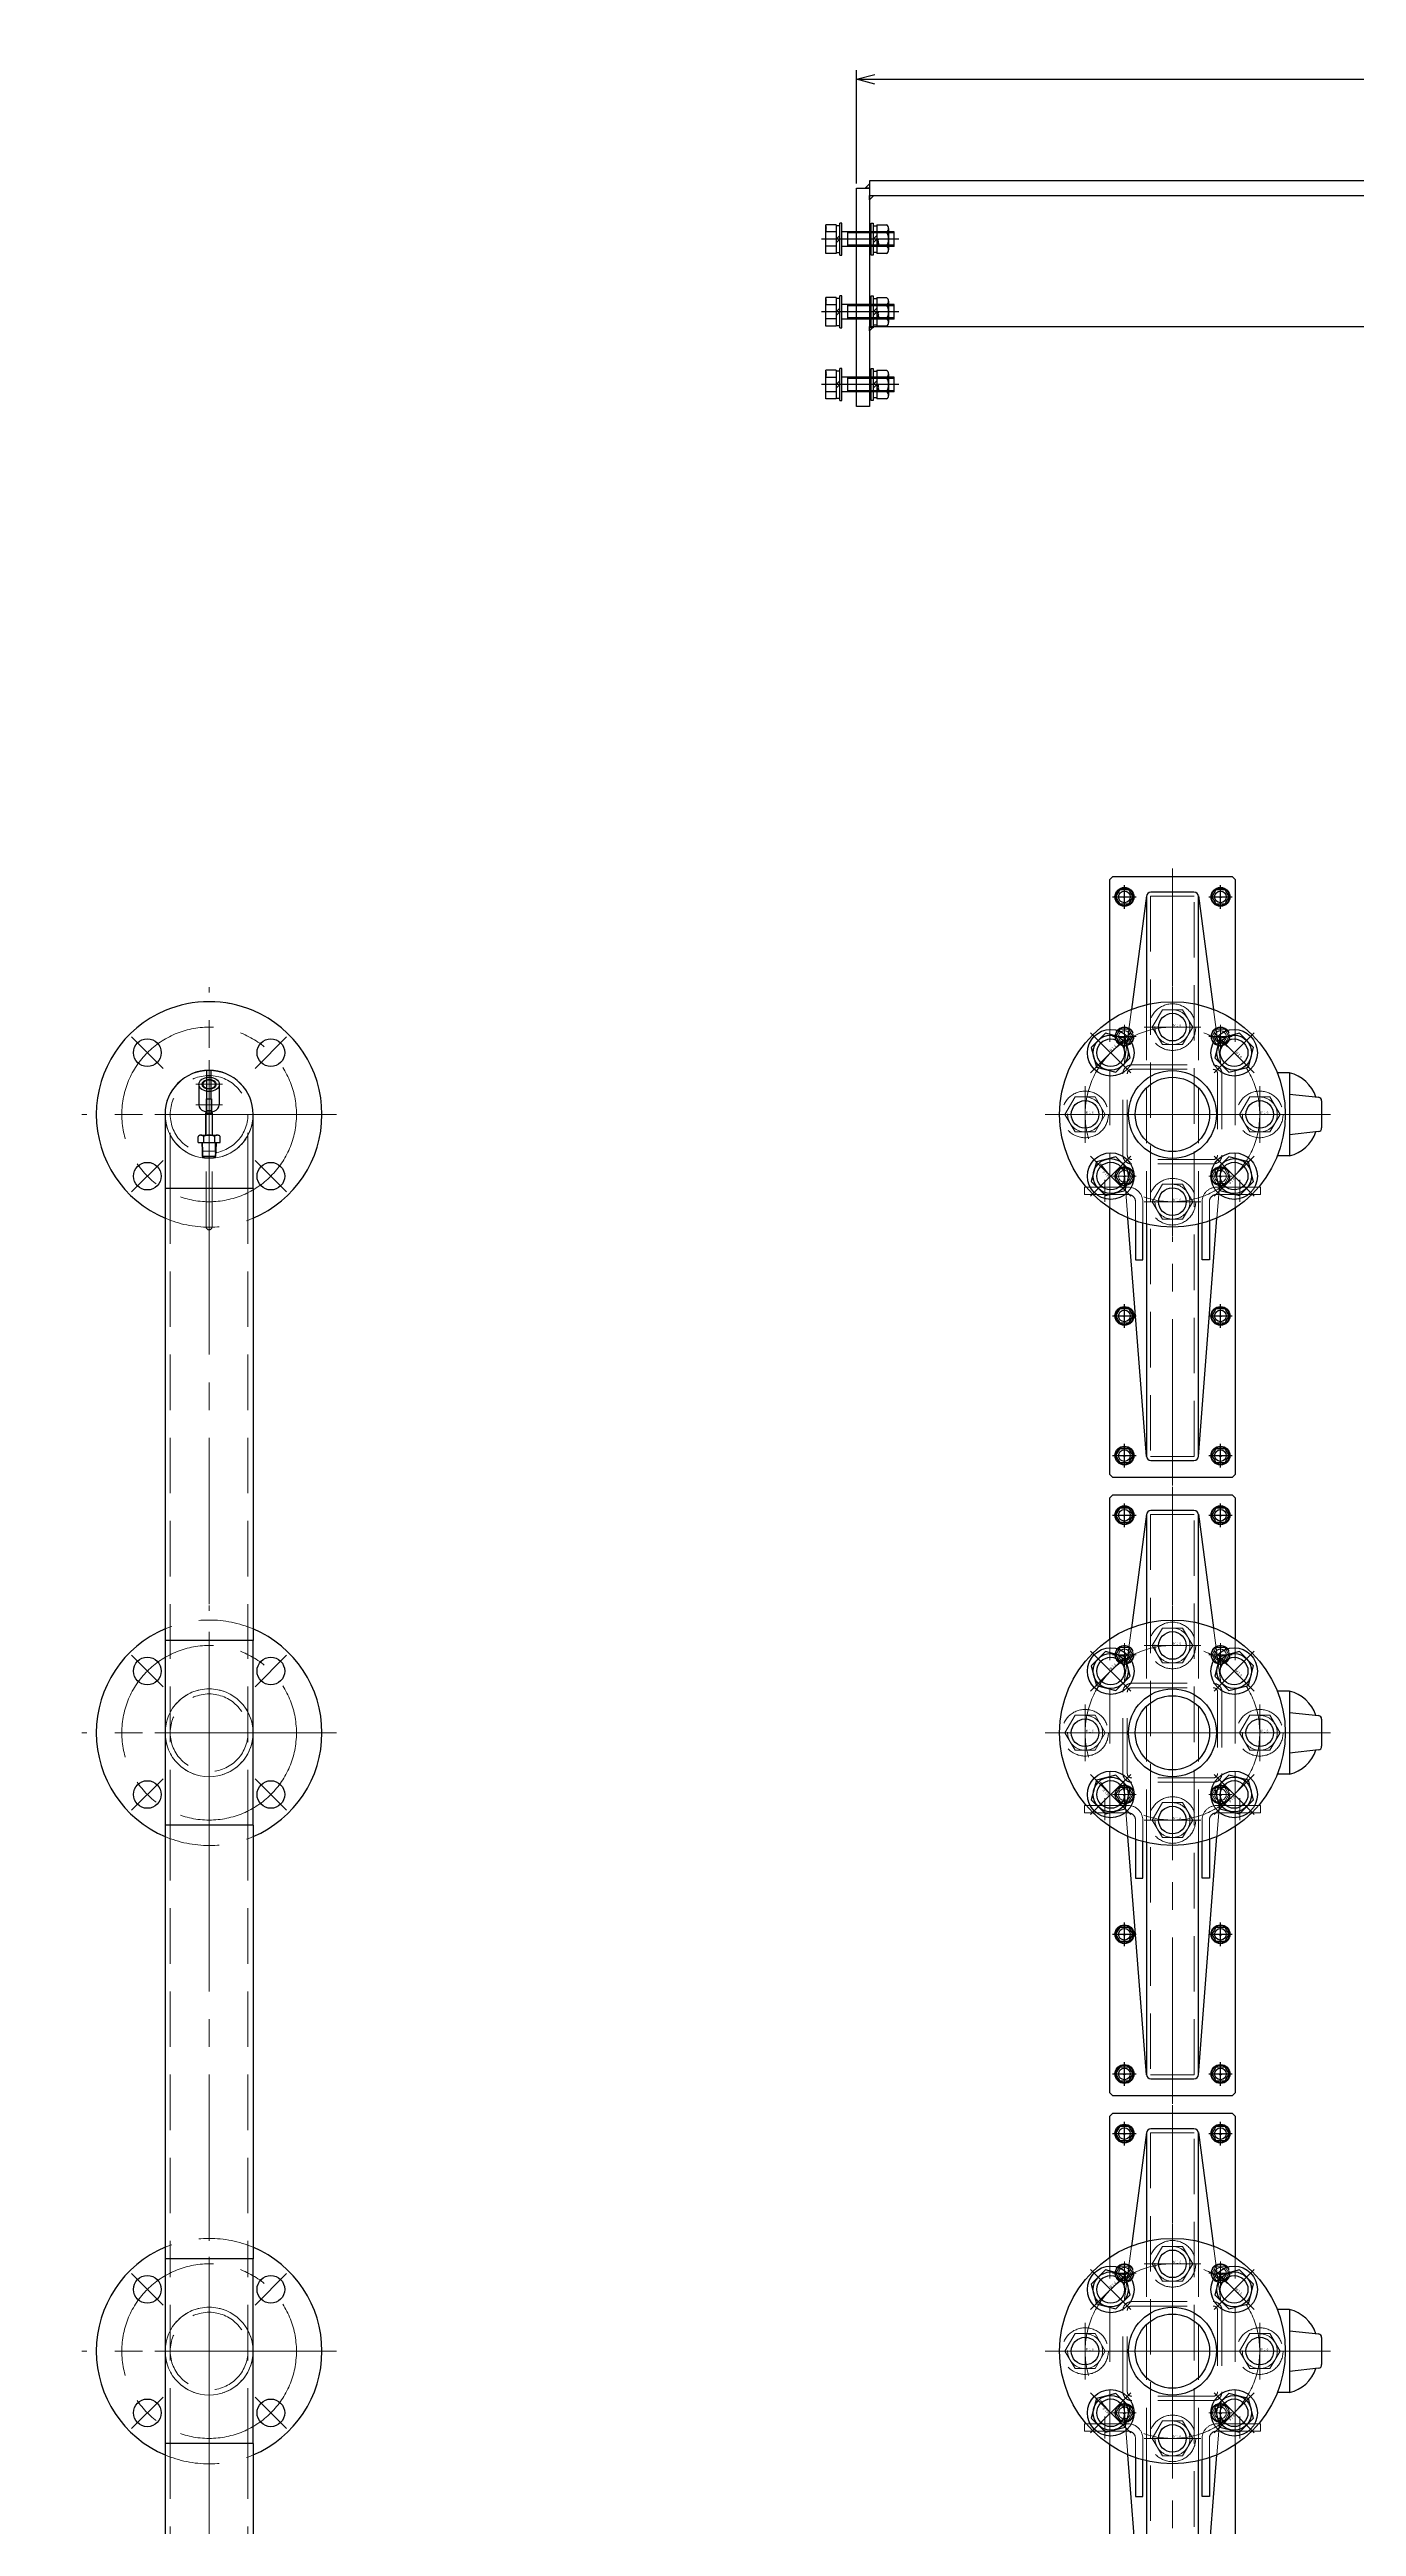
# Model space of a CAD drawing. Header units: millimetres. Extents: x -16130 to 36813, y -8099 to 27484.
# Drawn here: x 13394 to 14292, y 19911 to 21613 of the extents above; entities that cross this region are included whole.
import ezdxf

# ---------------------------------------------------------------- set-up
doc = ezdxf.new("R2010")
doc.units = ezdxf.units.MM
doc.header["$LTSCALE"] = 6
doc.header["$PDMODE"] = 99
doc.header["$PDSIZE"] = 1
doc.linetypes.add('CENTER2', pattern=[28.575, 19.05, -3.175, 3.175, -3.175])
doc.linetypes.add('HIDDEN', pattern=[9.525, 6.35, -3.175])
for name, color, linetype, lineweight in [('04_HIDDEN', 2, 'HIDDEN', 13), ('05_CENTER', 4, 'CENTER2', 13), ('08_DIM', 3, 'Continuous', 13)]:
    doc.layers.add(name, color=color, linetype=linetype, lineweight=lineweight)
doc.layers.add('10_DRAFT', color=8, linetype='Continuous', lineweight=0, plot=False)
doc.styles.add('KANJI0', font='txt.shx', dxfattribs={"width": 0.9, "height": 30, "bigfont": 'bigfont'})
doc.styles.add('KSS_TXT', font='txt.shx', dxfattribs={"bigfont": 'extfont2.shx'})
doc.styles.add('KSS_TXT_L', font='txt.shx', dxfattribs={"height": 3, "bigfont": 'extfont2.shx'})
doc.dimstyles.new('KSS_DIM', dxfattribs={"dimtxt": 3, "dimasz": 2.5, "dimexe": 1.25, "dimexo": 0.625, "dimtad": 1, "dimdsep": 46, "dimtxsty": 'KSS_TXT', "dimblk": 'OPEN30', "dimcen": 0, "dimazin": 2, "dimtfac": 0.75, "dimtmove": 0, "dimatfit": 3, "dimldrblk": 'OPEN30', "dimfxl": 1, "dimtolj": 1, "dimarcsym": 0})

# ---------------------------------------------------------------- blocks, each defined once
blk = doc.blocks.new('A$C68293EE5_1_1')
at = {"color": 0}
blk.add_lwpolyline([(20, -23.2), (20, -50), (25, -50), (25, -24.8)], dxfattribs=at)
at = {"layer": '04_HIDDEN'}
for points in [[(15, 0), (-15, 0), (-15, -5), (15, -5, -0.414214), (20, -10), (20, -23.2)], [(25, -24.8), (25, -10, 0.414214), (15, 0)]]:
    blk.add_lwpolyline(points, format="xyb", dxfattribs=at)
at = {"layer": '05_CENTER'}
blk.add_line((-1, 5), (-1, -10), dxfattribs=at)
blk = doc.blocks.new('A$C473A0517_1_1_1')
for p, q in [((-17.8, 150.2), (-28.2, 72.2)), ((17.8, 150.2), (28.2, 72.2)), ((-17.8, -235), (-30.6, -71.2)), ((17.8, -235), (30.6, -71.2))]:
    blk.add_line(p, q)
at = {"color": 0}
for p, q in [((-17.8, 149.8), (-17.8, 75.4)), ((14.8, 152.8), (-14.8, 152.8)), ((17.8, 75.4), (17.8, 149.8)), ((-17.8, -75.4), (-17.8, -234.8)), ((17.8, -234.8), (17.8, -75.4)), ((-14.8, -237.8), (14.8, -237.8))]:
    blk.add_line(p, q, dxfattribs=at)
for points in [[(-43, 64.5), (-43, 161.5), (-41, 163.5), (41, 163.5), (43, 161.5), (43, 64.5)], [(43, -64.5), (43, -247.5), (41, -249.5), (-41, -249.5), (-43, -247.5), (-43, -64.5)]]:
    blk.add_lwpolyline(points, dxfattribs=at)
for centre, radius in [((-33, 149.5), 4), ((33, 149.5), 4), ((0, 0), 77.5), ((0, 60), 9.5), ((0, 0), 30.2), ((-60, 0), 9.5), ((60, 0), 9.5), ((0, -60), 9.5), ((-33, -138.5), 4), ((33, -138.5), 4), ((-33, -234.5), 4), ((33, -234.5), 4)]:
    blk.add_circle(centre, radius, dxfattribs=at)
for centre, start, end in [((-14.8, 149.8), 90, 180), ((14.8, 149.8), 0, 90), ((-14.8, -234.8), 180, 270), ((14.8, -234.8), 270, 0)]:
    blk.add_arc(centre, 3, start, end, dxfattribs=at)
at = {"layer": '04_HIDDEN'}
for p, q in [((-28.2, 72.2), (-33.9, 28.8)), ((-17.8, 75.4), (-17.8, -75.4)), ((17.8, 75.4), (17.8, -75.4)), ((28.2, 72.2), (33.9, 28.8)), ((-30.6, -71.2), (-34, -28.5)), ((30.6, -71.2), (34, -28.5))]:
    blk.add_line(p, q, dxfattribs=at)
blk.add_lwpolyline([(-15, -235), (15, -235), (15, 150), (-15, 150)], close=True, dxfattribs=at)
for points in [[(-43, -64.5), (-43, 64.5)], [(43, -64.5), (43, 64.5)]]:
    blk.add_lwpolyline(points, dxfattribs=at)
for points in [[(-28, 34), (28, 34, -0.414214), (34, 28), (34, -28, -0.414214), (28, -34), (-28, -34, -0.414214), (-34, -28), (-34, 28, -0.414214)], [(-28, 31), (28, 31, -0.414214), (31, 28), (31, -28, -0.414214), (28, -31), (-28, -31, -0.414214), (-31, -28), (-31, 28, -0.414214)]]:
    blk.add_lwpolyline(points, format="xyb", close=True, dxfattribs=at)
for centre in [(-33, 53.5), (33, 53.5), (-33, -42.5), (33, -42.5)]:
    blk.add_circle(centre, 4, dxfattribs=at)
at = {"layer": '05_CENTER'}
for p, q in [((-33, 142.2), (-33, 156.8)), ((0, -255), (0, 169)), ((33, 142.2), (33, 156.8)), ((-25.7, 149.5), (-40.3, 149.5)), ((25.7, 149.5), (40.3, 149.5)), ((-25.7, 53.5), (-40.3, 53.5)), ((-33, 46.2), (-33, 60.8)), ((25.7, 53.5), (40.3, 53.5)), ((33, 46.2), (33, 60.8)), ((85, 0), (-85, 0)), ((-25.7, -42.5), (-40.3, -42.5)), ((-33, -49.8), (-33, -35.2)), ((25.7, -42.5), (40.3, -42.5)), ((33, -49.8), (33, -35.2)), ((-33, -145.8), (-33, -131.2)), ((33, -145.8), (33, -131.2)), ((-25.7, -138.5), (-40.3, -138.5)), ((25.7, -138.5), (40.3, -138.5)), ((-25.7, -234.5), (-40.3, -234.5)), ((-33, -241.8), (-33, -227.2)), ((25.7, -234.5), (40.3, -234.5)), ((33, -241.8), (33, -227.2))]:
    blk.add_line(p, q, dxfattribs=at)
blk.add_circle((0, 0), 60, dxfattribs=at)
at = {"layer": '10_DRAFT'}
for p, q in [((19.1, 0), (-19.1, 0)), ((15, 0), (-15, 0))]:
    blk.add_line(p, q, dxfattribs=at)
blk.add_blockref('A$C68293EE5_1_1', (-45.4, -50))
at = {"xscale": -1}
blk.add_blockref('A$C68293EE5_1_1', (45.4, -50), dxfattribs=at)
blk = doc.blocks.new('M16Bv_1_1_1_1')
at = {"color": 0, "linetype": 'CENTER2'}
for p, q in [((0, 19.5), (0, -19.5)), ((-19.5, 0), (19.5, 0))]:
    blk.add_line(p, q, dxfattribs=at)
at = {"color": 0}
for p, q in [((-6.9, 12), (-13.9, 0)), ((6.9, 12), (-6.9, 12)), ((13.9, 0), (6.9, 12)), ((-13.9, 0), (-6.9, -12)), ((-6.9, -12), (6.9, -12)), ((6.9, -12), (13.9, 0))]:
    blk.add_line(p, q, dxfattribs=at)
for radius in [16, 12]:
    blk.add_circle((0, 0), radius, dxfattribs=at)
at = {"layer": '10_DRAFT', "style": 'KANJI0', "width": 0.82}
blk.add_text('Ｍ１６', height=1.71, dxfattribs=at).set_placement((0.4, 0.2))
blk = doc.blocks.new('A$C599168A9_1_1')
at = {"color": 0, "linetype": 'CENTER2'}
for p, q in [((-8.1, 0), (8.1, 0)), ((0, -8.1), (0, 8.1))]:
    blk.add_line(p, q, dxfattribs=at)
at = {"color": 0}
for p, q in [((-5.8, 0), (-2.9, 5)), ((-2.9, -5), (-5.8, 0)), ((-2.9, 5), (2.9, 5)), ((2.9, 5), (5.8, 0)), ((5.8, 0), (2.9, -5)), ((2.9, -5), (-2.9, -5))]:
    blk.add_line(p, q, dxfattribs=at)
for radius in [6.5, 6.1]:
    blk.add_circle((0, 0), radius, dxfattribs=at)
at = {"layer": '10_DRAFT', "style": 'KSS_TXT_L'}
blk.add_text('BT-M6', height=0.3, dxfattribs=at).set_placement((-0.7, -0.5))
blk = doc.blocks.new('ボールバルブ21α型-10K-50mmc_1_1')
at = {"color": 0}
for p, q in [((-9.3, 102.5), (9.3, 102.5)), ((-14, 80.5), (-11.8, 100.3)), ((11.8, 100.3), (14, 80.5)), ((-28.5, 80.5), (28.5, 80.5)), ((-28.5, 80.5), (-28.5, 72.1)), ((28.5, 80.5), (28.5, 72.1))]:
    blk.add_line(p, q, dxfattribs=at)
for centre, radius in [((0, 0), 77.5), ((-42.4, 42.4), 9.5), ((42.4, 42.4), 9.5), ((0, 0), 25.5), ((-42.4, -42.4), 9.5), ((42.4, -42.4), 9.5)]:
    blk.add_circle(centre, radius, dxfattribs=at)
for centre, radius, start, end in [((-9.3, 100), 2.5, 90, 173.5169), ((9.3, 100), 2.5, 6.4831, 90), ((-4.2, 74.7), 25, 108.1375, 166.6846), ((4.2, 74.7), 25, 13.3154, 71.8625)]:
    blk.add_arc(centre, radius, start, end, dxfattribs=at)
at = {"layer": '05_CENTER', "color": 0}
for p, q in [((0, -87.5), (0, 108.6)), ((-31.6, 31.6), (-53.2, 53.2)), ((31.6, 31.6), (53.2, 53.2)), ((-87.5, 0), (87.5, 0)), ((-53.2, -53.2), (-31.6, -31.6)), ((31.6, -31.6), (53.2, -53.2))]:
    blk.add_line(p, q, dxfattribs=at)
blk.add_circle((0, 0), 60, dxfattribs=at)
blk = doc.blocks.new('A$C5BE8604D_1_1')
for name, p in [('A$C473A0517_1_1_1', (0, 0)), ('A$C599168A9_1_1', (-33, 149.5)), ('A$C599168A9_1_1', (33, 149.5)), ('A$C599168A9_1_1', (-33, -138.5)), ('A$C599168A9_1_1', (33, -138.5)), ('A$C599168A9_1_1', (-33, -234.5)), ('A$C599168A9_1_1', (33, -234.5))]:
    blk.add_blockref(name, p)
at = {"color": 4, "rotation": 270}
blk.add_blockref('ボールバルブ21α型-10K-50mmc_1_1', (0, 0), dxfattribs=at)
for p, rotation in [((-42.4, 42.4), 44.99999999999996), ((42.4, 42.4), 315), ((-42.4, -42.4), 134.9999999999999), ((42.4, -42.4), 225)]:
    blk.add_blockref('M16Bv_1_1_1_1', p, dxfattribs=dict(rotation=rotation))
at = {"layer": '04_HIDDEN'}
for name, p in [('M16Bv_1_1_1_1', (0, 60)), ('A$C599168A9_1_1', (-33, 53.5)), ('A$C599168A9_1_1', (33, 53.5)), ('M16Bv_1_1_1_1', (-60, 0)), ('M16Bv_1_1_1_1', (60, 0)), ('A$C599168A9_1_1', (-33, -42.5)), ('M16Bv_1_1_1_1', (0, -60)), ('A$C599168A9_1_1', (33, -42.5))]:
    blk.add_blockref(name, p, dxfattribs=at)
blk = doc.blocks.new('M10Tz_1_1_1')
at = {"color": 0}
for radius in [5, 4]:
    blk.add_circle((0, 0), radius, dxfattribs=at)
at = {"layer": '05_CENTER'}
for p, q in [((8.3, 0), (-8.3, 0)), ((0, -8.3), (0, 8.3))]:
    blk.add_line(p, q, dxfattribs=at)
blk = doc.blocks.new('A$C247C2A21_1_1')
at = {"color": 0}
for p, q in [((-1191, 20), (-9, 20)), ((-701, 20), (-701, -70)), ((-498, 20), (-498, -70))]:
    blk.add_line(p, q, dxfattribs=at)
for points in [[(-1191, -125), (-1200, -125), (-1200, 25), (-1191, 25)], [(-1191, -70), (-9, -70), (-9, 30), (-1191, 30)], [(-710, 20), (-489, 20), (-489, -70), (-710, -70)], [(-9, -125), (0, -125), (0, 25), (-9, 25)]]:
    blk.add_lwpolyline(points, close=True, dxfattribs=at)
at = {"color": 3}
for points in [[(-1191, 25), (-1194, 25), (-1194, 25), (-1191, 28)], [(-1191, 20), (-1188, 20), (-1188, 20), (-1191, 17)], [(-9, 20), (-12, 20), (-12, 20), (-9, 17)], [(-9, 25), (-6, 25), (-6, 25), (-9, 28)], [(-1191, -70), (-1188, -70), (-1188, -70), (-1191, -73)], [(-9, -70), (-12, -70), (-12, -70), (-9, -73)]]:
    blk.add_lwpolyline(points, close=True, dxfattribs=at)
at = {"layer": '04_HIDDEN'}
blk.add_lwpolyline([(-701, -30), (-498, -30), (-498, -21), (-701, -21)], close=True, dxfattribs=at)
at = {"layer": '05_CENTER'}
for p, q in [((-600, 40.9), (-600, -83.1)), ((-1186, -10), (-1205, -10)), ((-14, -10), (5, -10)), ((-1186, -60), (-1205, -60)), ((-14, -60), (5, -60)), ((-1186, -110), (-1205, -110)), ((-14, -110), (5, -110))]:
    blk.add_line(p, q, dxfattribs=at)
for p in [(-680, 0), (-520, 0), (-680, -50), (-520, -50)]:
    blk.add_blockref('M10Tz_1_1_1', p)
blk = doc.blocks.new('M10Nza_1_1_1_1')
at = {"color": 0}
for p, q in [((-9.8, 4), (-9.8, 10.7)), ((-9.8, 4), (9.8, 4)), ((-9.2, 1.5), (-9.2, 4)), ((-7.3, 12), (7.4, 12)), ((-4.9, 4), (-4.9, 10.7)), ((0, 1.5), (-2.5, 4)), ((0, 4), (2.5, 1.5)), ((4.9, 10.7), (4.9, 4)), ((9.2, 4), (9.2, 1.5)), ((9.8, 10.7), (9.8, 4))]:
    blk.add_line(p, q, dxfattribs=at)
at = {"color": 0, "linetype": 'CENTER2'}
blk.add_line((0, 12), (0, 0), dxfattribs=at)
at = {"color": 0}
blk.add_lwpolyline([(-11, 1.5), (11, 1.5), (11, 0), (-11, 0)], close=True, dxfattribs=at)
for centre, radius, start, end in [((-7.3, 9.1), 2.94, 33.626, 146.374), ((0, 2.2), 9.8, 60, 120), ((7.4, 9.1), 2.94, 33.626, 146.374)]:
    blk.add_arc(centre, radius, start, end, dxfattribs=at)
at = {"layer": '10_DRAFT', "style": 'KSS_TXT'}
blk.add_text('M10', height=1.25, dxfattribs=at).set_placement((0.3, 4.1))
blk = doc.blocks.new('A$C3D81658F_1_1_1_1')
at = {"color": 0}
for p, q in [((-11, 1.5), (11, 1.5)), ((-11, 1.5), (-11, 0)), ((-11, 0), (11, 0)), ((-9.8, 11), (9.8, 11)), ((-9.8, 4), (-9.8, 11)), ((9.8, 4), (-9.8, 4)), ((-9.3, 4), (-9.3, 1.5)), ((-4.9, 4), (-4.9, 11)), ((0, 1.5), (-2.5, 4)), ((0, 4), (2.5, 1.5)), ((4.9, 4), (4.9, 11)), ((9.2, 1.5), (9.2, 4)), ((9.8, 4), (9.8, 11)), ((11, 0), (11, 1.5))]:
    blk.add_line(p, q, dxfattribs=at)
at = {"color": 0, "linetype": 'HIDDEN'}
for p, q in [((-5, -36), (-5, 0)), ((5, -36), (5, 0)), ((-5, -4), (5, -4)), ((-4.2, -36), (-4.2, -4)), ((4.2, -36), (4.2, -4)), ((-5, -36), (5, -36))]:
    blk.add_line(p, q, dxfattribs=at)
at = {"color": 0, "linetype": 'CENTER2'}
blk.add_line((0, -39), (0, 14), dxfattribs=at)
at = {"layer": '10_DRAFT', "style": 'KSS_TXT_L'}
blk.add_text('BT-M10x40L,SW,PW', height=0.3, dxfattribs=at).set_placement((5.1, 10.7))
blk = doc.blocks.new('A$C48047B7D_1_1')
at = {"color": 0}
for p, q in [((0, 30.2), (-50.8, 30.2)), ((0, 30.2), (0, -30.2)), ((-71.5, 7), (-57.3, 7)), ((-71.5, -7), (-57.3, -7)), ((-50.8, -30.2), (0, -30.2))]:
    blk.add_line(p, q, dxfattribs=at)
blk.add_arc((-50.8, 0), 30.3, 90, 270, dxfattribs=at)
for major_axis in [(0, -7), (0, 4.86), (0, 4.28)]:
    blk.add_ellipse((-71.5, 0), major_axis=major_axis, ratio=0.707107, dxfattribs=at)
blk.add_ellipse((-57.3, 0), major_axis=(0, -7), ratio=0.707107, start_param=0, end_param=3.14161, dxfattribs=at)
at = {"layer": '04_HIDDEN'}
for p, q in [((0, 26.7), (-50.8, 26.7)), ((0, -26.8), (-50.8, -26.8))]:
    blk.add_line(p, q, dxfattribs=at)
blk.add_circle((-50.8, 0), 26.7, dxfattribs=at)
blk.add_arc((-50.8, 0), 30.3, 270, 90, dxfattribs=at)
at = {"layer": '05_CENTER'}
for p, q in [((-50.8, -37.2), (-50.8, 37.2)), ((0, 0), (-88, 0)), ((-71.5, -9.1), (-71.5, 9.1)), ((-57.3, -9.1), (-57.3, 9.1))]:
    blk.add_line(p, q, dxfattribs=at)
blk = doc.blocks.new('A$C1FB27735_1_1')
at = {"color": 0}
for p, q in [((0, 30.2), (-127, 30.2)), ((-127, 30.2), (-127, -30.2)), ((0, 30.2), (0, -30.2)), ((-127, -30.2), (0, -30.2))]:
    blk.add_line(p, q, dxfattribs=at)
at = {"layer": '04_HIDDEN'}
for p, q in [((0, 26.7), (-127, 26.7)), ((0, -26.8), (-127, -26.8))]:
    blk.add_line(p, q, dxfattribs=at)
for radius in [30.2, 26.7]:
    blk.add_circle((-63.5, 0), radius, dxfattribs=at)
at = {"layer": '05_CENTER'}
for p, q in [((-63.5, -37.2), (-63.5, 37.2)), ((0, 0), (-127, 0))]:
    blk.add_line(p, q, dxfattribs=at)
blk = doc.blocks.new('A$C62A94FE4_1_1')
at = {"color": 0}
for centre in [(0, 60), (-60, 0), (60, 0), (0, -60)]:
    blk.add_circle(centre, 9.5, dxfattribs=at)
for start, end in [(67.9746, 202.0254), (247.9746, 22.0254)]:
    blk.add_arc((0, 0), 77.5, start, end, dxfattribs=at)
at = {"layer": '04_HIDDEN'}
for start, end in [(22.0254, 67.9746), (202.0254, 247.9746)]:
    blk.add_arc((0, 0), 77.5, start, end, dxfattribs=at)
at = {"layer": '05_CENTER'}
for p, q in [((0, 75.3), (0, 44.7)), ((61.9, -61.9), (-61.9, 61.9)), ((-61.9, -61.9), (61.9, 61.9)), ((-75.3, 0), (-44.7, 0)), ((75.3, 0), (44.7, 0)), ((0, -75.3), (0, -44.7))]:
    blk.add_line(p, q, dxfattribs=at)
blk.add_circle((0, 0), 60, dxfattribs=at)
at = {"layer": '10_DRAFT'}
blk.add_circle((0, 0), 30.2, dxfattribs=at)
blk = doc.blocks.new('A$C0EA947EC_1_1')
at = {"color": 0}
for p, q in [((-30.3, -4.8), (-30.3, -315.5)), ((30.2, -4.8), (30.2, -315.5)), ((-30.3, -442.5), (-30.3, -740.5)), ((30.2, -442.5), (30.2, -740.5)), ((-30.3, -867.5), (-30.3, -1165.5)), ((30.2, -867.5), (30.2, -1165.5))]:
    blk.add_line(p, q, dxfattribs=at)
blk.add_arc((0, 46), 77.5, 67.0254, 112.9746, dxfattribs=at)
at = {"layer": '04_HIDDEN'}
for p, q in [((-26.8, -4.8), (-26.8, -315.5)), ((26.7, -4.8), (26.7, -315.5)), ((-26.8, -442.5), (-26.8, -740.5)), ((26.7, -442.5), (26.7, -740.5)), ((-26.8, -867.5), (-26.8, -1165.5)), ((26.7, -867.5), (26.7, -1165.5))]:
    blk.add_line(p, q, dxfattribs=at)
at = {"layer": '05_CENTER'}
for p, q in [((0, -4.8), (0, -315.5)), ((0, -442.5), (0, -740.5)), ((0, -867.5), (0, -1165.5))]:
    blk.add_line(p, q, dxfattribs=at)
for name, p, rotation in [('A$C62A94FE4_1_1', (0, 46), 45.00000000000001), ('A$C48047B7D_1_1', (0, -4.8), 270), ('A$C62A94FE4_1_1', (0, -379), 45.00000000000001), ('A$C1FB27735_1_1', (0, -442.5), 270), ('A$C62A94FE4_1_1', (0, -804), 45.00000000000001), ('A$C1FB27735_1_1', (0, -867.5), 270)]:
    blk.add_blockref(name, p, dxfattribs=dict(rotation=rotation))
blk = doc.blocks.new('HTK1611a_1_1')
at = {"color": 0}
for p, q in [((6, 5.1), (0, 4.8)), ((0, 4.3), (6, 4.5)), ((6, 7.5), (6, -7.5)), ((6, 7.5), (10, 7.5)), ((10, 3.8), (6, 3.8)), ((10.1, 7.5), (10, 7.5)), ((10, 3.8), (10.1, 3.8)), ((10.1, 3.7), (10, 3.8)), ((10.2, 7.5), (10.1, 7.5)), ((10.1, 7.5), (10.1, 7.5)), ((10.1, 3.8), (10.1, 3.8)), ((10.1, 3.8), (10.2, 3.8)), ((10.2, 3.7), (10.1, 3.7)), ((10.1, 3.7), (10.1, 3.7)), ((10.3, 7.4), (10.2, 7.5)), ((10.2, 7.5), (10.2, 7.5)), ((10.2, 7.5), (10.2, 7.5)), ((10.2, 3.8), (10.2, 3.8)), ((10.2, 3.8), (10.2, 3.8)), ((10.2, 3.8), (10.3, 3.8)), ((10.3, 3.6), (10.2, 3.7)), ((10.2, 3.7), (10.2, 3.7)), ((10.2, 3.7), (10.2, 3.7)), ((10.4, 7.4), (10.3, 7.4)), ((10.3, 7.4), (10.3, 7.4)), ((10.3, 3.8), (10.4, 3.9)), ((10.3, 3.8), (10.3, 3.8)), ((10.4, 3.5), (10.3, 3.6)), ((10.3, 3.6), (10.3, 3.6)), ((10.5, 7.3), (10.4, 7.4)), ((10.4, 7.4), (10.4, 7.4)), ((10.4, 3.9), (10.4, 3.9)), ((10.4, 3.9), (10.5, 3.9)), ((10.5, 3.4), (10.4, 3.5)), ((10.4, 3.5), (10.4, 3.5)), ((10.6, 7.2), (10.5, 7.3)), ((10.5, 7.3), (10.5, 7.3)), ((10.5, 7.3), (10.5, 7.3)), ((10.5, 3.9), (10.5, 4)), ((10.5, 4), (10.5, 4)), ((10.5, 4), (10.6, 4)), ((10.5, 3.3), (10.5, 3.4)), ((10.6, 3.2), (10.5, 3.3)), ((10.5, 3.3), (10.5, 3.3)), ((10.6, 7.1), (10.6, 7.2)), ((10.6, 7.2), (10.6, 7.2)), ((10.7, 7.1), (10.6, 7.1)), ((10.6, 4.1), (10.7, 4.2)), ((10.6, 4), (10.6, 4.1)), ((10.6, 4.1), (10.6, 4.1)), ((10.6, 3.1), (10.6, 3.2)), ((10.6, 3), (10.6, 3.1)), ((10.7, 2.9), (10.6, 3)), ((10.7, 7), (10.7, 7.1)), ((10.8, 6.9), (10.7, 7)), ((10.7, 7), (10.7, 7)), ((10.7, 4.3), (10.8, 4.4)), ((10.7, 4.2), (10.7, 4.3)), ((10.7, 4.2), (10.7, 4.2)), ((10.7, 2.8), (10.7, 2.9)), ((10.7, 2.7), (10.7, 2.8)), ((10.8, 2.5), (10.7, 2.7)), ((10.8, 6.8), (10.8, 6.9)), ((10.8, 6.7), (10.8, 6.8)), ((10.8, 6.8), (10.8, 6.8)), ((10.9, 6.6), (10.8, 6.7)), ((10.8, 4.5), (10.8, 4.6)), ((10.8, 4.6), (10.9, 4.6)), ((10.8, 4.4), (10.8, 4.5)), ((10.8, 4.4), (10.8, 4.4)), ((10.8, 2.4), (10.8, 2.5)), ((10.8, 2.3), (10.8, 2.4)), ((10.8, 2.2), (10.8, 2.3)), ((10.9, 2), (10.8, 2.2)), ((10.9, 6.5), (10.9, 6.6)), ((10.9, 6.6), (10.9, 6.6)), ((10.9, 6.4), (10.9, 6.5)), ((11, 6.3), (10.9, 6.4)), ((10.9, 4.8), (11, 4.9)), ((10.9, 4.7), (10.9, 4.8)), ((10.9, 4.8), (10.9, 4.8)), ((10.9, 4.6), (10.9, 4.7)), ((10.9, 1.9), (10.9, 2)), ((10.9, 1.7), (10.9, 1.9)), ((10.9, 1.6), (10.9, 1.7)), ((11, 1.4), (10.9, 1.6)), ((11, 6.2), (11, 6.3)), ((11, 6.3), (11, 6.3)), ((11, 6.1), (11, 6.2)), ((11, 6), (11, 6.1)), ((11, 5.9), (11, 6)), ((11, 6), (11, 6)), ((11, 5.8), (11, 5.9)), ((11, 5.7), (11, 5.8)), ((11, 5.6), (11, 5.7)), ((11, 5.7), (11, -5.6)), ((11, 5.5), (11, 5.6)), ((11, 5.4), (11, 5.5)), ((11, 5.5), (11, 5.5)), ((11, 5.3), (11, 5.4)), ((11, 5.2), (11, 5.3)), ((11, 5.1), (11, 5.2)), ((11, 5), (11, 5.1)), ((11, 5.1), (11, 5.1)), ((11, 4.9), (11, 5)), ((11, 2.2), (26, 2.2)), ((11, 1.3), (11, 1.4)), ((11, 1.1), (11, 1.3)), ((11, 1), (11, 1.1)), ((11, 0.8), (11, 1)), ((11, 0.7), (11, 0.8)), ((11, 0.5), (11, 0.7)), ((11, 0.3), (11, 0.5)), ((11, 0.2), (11, 0.3)), ((11, 0), (11, 0.2)), ((11, -0.2), (11, 0)), ((26, 2.2), (28, 1.7)), ((28, 1.7), (36, 1.7)), ((28, 1.7), (28, -1.7)), ((36, 1.7), (36, -1.7)), ((36, 1.5), (56, 1.5)), ((0, -4.3), (6, -4.5)), ((0, -4.8), (6, -5.1)), ((10, -3.8), (6, -3.8)), ((6, -7.5), (10, -7.5)), ((10, -3.8), (10.1, -3.7)), ((10.1, -3.8), (10, -3.8)), ((10, -7.5), (10.1, -7.5)), ((10.1, -3.7), (10.1, -3.7)), ((10.1, -3.7), (10.2, -3.7)), ((10.2, -3.8), (10.1, -3.8)), ((10.1, -3.8), (10.1, -3.8)), ((10.1, -7.5), (10.1, -7.5)), ((10.1, -7.5), (10.2, -7.5)), ((10.2, -3.7), (10.3, -3.6)), ((10.2, -3.7), (10.2, -3.7)), ((10.2, -3.7), (10.2, -3.7)), ((10.3, -3.8), (10.2, -3.8)), ((10.2, -3.8), (10.2, -3.8)), ((10.2, -3.8), (10.2, -3.8)), ((10.2, -7.5), (10.3, -7.4)), ((10.2, -7.5), (10.2, -7.5)), ((10.2, -7.5), (10.2, -7.5)), ((10.3, -3.6), (10.4, -3.5)), ((10.3, -3.6), (10.3, -3.6)), ((10.4, -3.9), (10.3, -3.8)), ((10.3, -3.8), (10.3, -3.8)), ((10.3, -7.4), (10.3, -7.4)), ((10.3, -7.4), (10.4, -7.4)), ((10.4, -3.5), (10.5, -3.4)), ((10.4, -3.5), (10.4, -3.5)), ((10.5, -3.9), (10.4, -3.9)), ((10.4, -3.9), (10.4, -3.9)), ((10.4, -7.4), (10.5, -7.3)), ((10.4, -7.4), (10.4, -7.4)), ((10.5, -3.3), (10.5, -3.2)), ((10.5, -3.2), (10.6, -3.2)), ((10.5, -3.4), (10.5, -3.3)), ((10.5, -4), (10.5, -3.9)), ((10.6, -4), (10.5, -4)), ((10.5, -4), (10.5, -4)), ((10.5, -7.3), (10.6, -7.2)), ((10.5, -7.3), (10.5, -7.3)), ((10.5, -7.3), (10.5, -7.3)), ((10.6, -3), (10.7, -2.9)), ((10.6, -3.1), (10.6, -3)), ((10.6, -3.2), (10.6, -3.1)), ((10.6, -4.1), (10.6, -4)), ((10.7, -4.2), (10.6, -4.1)), ((10.6, -4.1), (10.6, -4.1)), ((10.6, -7.2), (10.6, -7.1)), ((10.6, -7.1), (10.7, -7.1)), ((10.6, -7.2), (10.6, -7.2)), ((10.7, -2.7), (10.8, -2.5)), ((10.7, -2.8), (10.7, -2.7)), ((10.7, -2.9), (10.7, -2.8)), ((10.7, -4.3), (10.7, -4.2)), ((10.7, -4.2), (10.7, -4.2)), ((10.8, -4.4), (10.7, -4.3)), ((10.7, -7), (10.8, -6.9)), ((10.7, -7.1), (10.7, -7)), ((10.7, -7), (10.7, -7)), ((10.8, -2.2), (10.9, -2)), ((10.8, -2.3), (10.8, -2.2)), ((10.8, -2.4), (10.8, -2.3)), ((10.8, -2.5), (10.8, -2.4)), ((10.8, -4.5), (10.8, -4.4)), ((10.8, -4.4), (10.8, -4.4)), ((10.8, -4.6), (10.8, -4.5)), ((10.9, -4.6), (10.8, -4.6)), ((10.8, -6.7), (10.9, -6.6)), ((10.8, -6.8), (10.8, -6.7)), ((10.8, -6.9), (10.8, -6.8)), ((10.8, -6.8), (10.8, -6.8)), ((10.9, -1.6), (11, -1.4)), ((10.9, -1.7), (10.9, -1.6)), ((10.9, -1.9), (10.9, -1.7)), ((10.9, -2), (10.9, -1.9)), ((10.9, -4.7), (10.9, -4.6)), ((10.9, -4.8), (10.9, -4.7)), ((11, -4.9), (10.9, -4.8)), ((10.9, -4.8), (10.9, -4.8)), ((10.9, -6.4), (11, -6.3)), ((10.9, -6.5), (10.9, -6.4)), ((10.9, -6.6), (10.9, -6.5)), ((10.9, -6.6), (10.9, -6.6)), ((11, -0.3), (11, -0.2)), ((11, -0.5), (11, -0.3)), ((11, -0.7), (11, -0.5)), ((11, -0.8), (11, -0.7)), ((11, -1), (11, -0.8)), ((11, -1.1), (11, -1)), ((11, -1.3), (11, -1.1)), ((11, -1.4), (11, -1.3)), ((26, -2.2), (11, -2.2)), ((11, -5), (11, -4.9)), ((11, -5.1), (11, -5)), ((11, -5.2), (11, -5.1)), ((11, -5.1), (11, -5.1)), ((11, -5.3), (11, -5.2)), ((11, -5.4), (11, -5.3)), ((11, -5.5), (11, -5.4)), ((11, -5.6), (11, -5.5)), ((11, -5.5), (11, -5.5)), ((11, -5.7), (11, -5.6)), ((11, -5.8), (11, -5.7)), ((11, -5.9), (11, -5.8)), ((11, -6), (11, -5.9)), ((11, -6.1), (11, -6)), ((11, -6), (11, -6)), ((11, -6.2), (11, -6.1)), ((11, -6.3), (11, -6.2)), ((11, -6.3), (11, -6.3)), ((28, -1.7), (26, -2.2)), ((36, -1.7), (28, -1.7)), ((36, -1.5), (56, -1.5))]:
    blk.add_line(p, q, dxfattribs=at)
at = {"layer": '04_HIDDEN', "color": 0}
for p, q in [((-52, 2), (-4, 2)), ((-3.5, 4.7), (-4, 4.2)), ((-4, 4.2), (0, 4.3)), ((-4, 4.2), (-4, -4.2)), ((0, 4.8), (-3.5, 4.7)), ((-3.5, 4.7), (-3.5, -4.7)), ((11, 2), (26, 2)), ((26, 2), (26, -2)), ((26, 1.5), (36, 1.5)), ((-52, -2), (-4, -2)), ((-4, -4.2), (-3.5, -4.7)), ((-4, -4.2), (0, -4.3)), ((-3.5, -4.7), (0, -4.8)), ((11, -2), (26, -2)), ((26, -1.5), (36, -1.5))]:
    blk.add_line(p, q, dxfattribs=at)
blk.add_arc((-52, 0), 2, 90, 270, dxfattribs=at)
at = {"layer": '05_CENTER', "color": 0}
blk.add_line((-56, 0), (58, 0), dxfattribs=at)
at = {"layer": '10_DRAFT'}
blk.add_line((0, 4.8), (0, -4.8), dxfattribs=at)
blk = doc.blocks.new('A$C17A72321_1_1')
blk.add_blockref('A$C0EA947EC_1_1', (0, 1700))
at = {"color": 4, "rotation": 90}
blk.add_blockref('HTK1611a_1_1', (0, 1720.7), dxfattribs=at)
blk = doc.blocks.new('_Open30')
at = {"color": 0, "linetype": 'ByBlock', "lineweight": -2}
for p, q in [((-1, 0.27), (0, 0)), ((0, 0), (-1, -0.27)), ((0, 0), (-1, 0))]:
    blk.add_line(p, q, dxfattribs=at)
blk = doc.blocks.new('*D2011')
at = {"layer": '08_DIM', "color": 0, "lineweight": -2, "transparency": 16777216}
for p, q in [((13948.8, 21521), (13948.8, 21598.9)), ((13961.3, 21592.7), (15136.3, 21592.7)), ((15148.8, 21521), (15148.8, 21598.9))]:
    blk.add_line(p, q, dxfattribs=at)
at = {"layer": 'Defpoints', "color": 0, "transparency": 16777216}
for p in [(15148.8, 21592.7), (13948.8, 21517.9), (15148.8, 21517.9)]:
    blk.add_point(p, dxfattribs=at)
at = {"layer": '08_DIM', "color": 0, "lineweight": -2, "transparency": 16777216, "xscale": 12.5, "yscale": 12.5, "zscale": 12.5, "rotation": 180}
blk.add_blockref('_Open30', (13948.8, 21592.7), dxfattribs=at)
at = {"layer": '08_DIM', "color": 0, "lineweight": -2, "transparency": 16777216, "xscale": 12.5, "yscale": 12.5, "zscale": 12.5}
blk.add_blockref('_Open30', (15148.8, 21592.7), dxfattribs=at)
at = {"layer": '08_DIM', "color": 0, "transparency": 16777216, "insert": (14548.8, 21603.3), "char_height": 15, "attachment_point": 5, "style": 'KSS_TXT'}
blk.add_mtext('\\A1;1200', dxfattribs=at)

msp = doc.modelspace()

# ---------------------------------------------------------------- block references
for name, p in [('A$C247C2A21_1_1', (15148.79833, 21492.85629)), ('A$C5BE8604D_1_1', (14165.84752, 20881.22052)), ('A$C17A72321_1_1', (13504.07327, 19135.22052)), ('A$C5BE8604D_1_1', (14165.84752, 20456.22052)), ('A$C5BE8604D_1_1', (14165.84752, 20031.22052))]:
    msp.add_blockref(name, p)
for name, p, rotation in [('A$C3D81658F_1_1_1_1', (13938.79833, 21482.85632), 90), ('M10Nza_1_1_1_1', (13958.79833, 21482.85629), 270), ('A$C3D81658F_1_1_1_1', (13938.79833, 21432.85632), 90), ('M10Nza_1_1_1_1', (13958.79833, 21432.85629), 270), ('A$C3D81658F_1_1_1_1', (13938.79833, 21382.85632), 90), ('M10Nza_1_1_1_1', (13958.79833, 21382.85629), 270)]:
    msp.add_blockref(name, p, dxfattribs=dict(rotation=rotation))

# ---------------------------------------------------------------- dimensions: what is measured, and where the dimension line sits
at = {"layer": '08_DIM'}
dim = msp.add_linear_dim(base=(15148.79833, 21592.6739), p1=(13948.79833, 21517.85629), p2=(15148.79833, 21517.85629), dimstyle='KSS_DIM', override={"dimscale": 5}, dxfattribs=at)
dim.commit()
dim.dimension.update_dxf_attribs({"geometry": '*D2011', "text_midpoint": (14548.79833, 21603.2989)})

doc.saveas('drawing.dxf')
